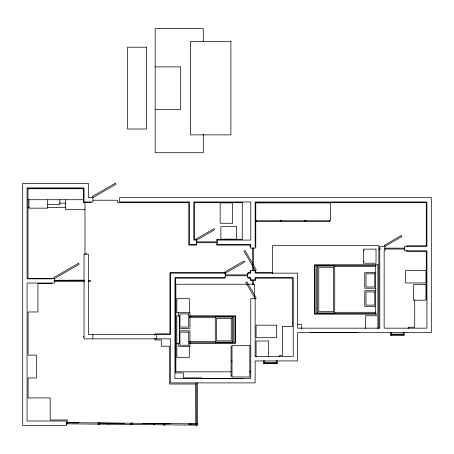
<?xml version="1.0" encoding="UTF-8"?>
<svg xmlns="http://www.w3.org/2000/svg" width="454" height="454" viewBox="0 0 454 454"><rect width="100%" height="100%" fill="white"/><g stroke="black" fill="none" stroke-linecap="round" stroke-linejoin="round"><path stroke-width="0.68" d="M66.278 423.837L66.295 422.589L196.724 423.883L196.713 425.131L66.278 423.809M255.142 270.453L256.226 269.829L245.086 250.534L244.002 251.158L255.142 270.453L255.142 273.143L297.625 273.143L297.625 328.168L379.777 328.168L379.777 246.409L384.879 246.409L401.972 236.54L401.342 235.456L384.254 245.325L384.879 246.409L384.879 250.784L384.152 250.784L384.152 328.168L426.925 328.168L426.925 250.784L404.616 250.784L404.616 246.409L426.925 246.409L426.925 201.979L255.142 201.979L255.142 248.173L250.773 248.173L250.773 244.462L217.358 244.462L217.358 240.087L250.773 240.087L250.773 201.979L193.801 201.979L193.801 240.087L196.724 240.087L214.594 229.775L213.97 228.691L196.1 239.003L196.724 240.087L196.724 244.462L189.426 244.462L189.426 201.979L119.578 201.979L119.578 197.603L431.3 197.603L431.3 332.544L297.625 332.544L297.625 360.93L255.142 360.93L255.142 382.898L170.568 382.898L170.568 338.86L84.041 338.86L84.041 254.183L88.417 254.183L88.417 334.484L170.568 334.484L170.568 273.143L225.428 273.143L244.655 262.043L244.031 260.959L224.804 272.06L225.428 273.143L225.428 277.519L174.943 277.519L174.943 378.522L250.773 378.522L250.773 298.579L255.142 298.579L256.226 297.955L246.925 281.843L245.841 282.467L255.142 298.579L255.142 356.458L293.256 356.458L293.256 277.519L255.142 277.519L255.142 279.976L250.773 279.976L250.773 277.519L247.634 277.519L247.634 273.143L250.773 273.143L250.773 270.453M84.274 280.243L54.117 280.419L84.387 280.43M155.172 66.869L180.669 66.869L180.669 109.363L155.172 109.363M28 188.773L83.411 188.773M28 199.72L83.411 199.72M93.178 200.231L117.535 200.231L117.535 202.615L188.796 202.615L188.796 245.098L196.474 245.098L196.474 242.714L216.694 242.714L216.694 245.098L250.137 245.098L250.137 247.135M91.089 202.615L83.411 202.615L83.411 188.416L28 188.416L28 278.83L52.011 278.83M59.536 203.159L65.728 203.159M47.301 204.413L59.86 204.413L59.86 199.652M28 207.546L29.408 207.546M47.693 207.546L65.28 207.546M84.977 209.419L65.478 209.419L65.478 199.783M280.039 220.434L281.452 220.434M304.702 220.434L306.109 220.434M385.003 248.156L404.82 248.156M380.429 249.03L379.34 249.03L379.34 248.156M384.504 249.03L404.843 249.03M363.506 250.682L364.136 250.682M85.795 253.746L86.669 253.746M363.506 261.635L364.136 261.635M375.861 265.391L315.019 265.391L315.019 313.566L375.861 313.566M317.681 266.64L316.273 266.64L316.273 312.312L317.681 312.312M334.547 266.64L376.026 266.64M272.769 272.508L255.778 272.508L255.778 270.471L250.137 270.471L250.137 272.508L248.094 272.508L248.094 273.7M376.02 272.582L364.761 272.582L364.761 288.228L376.02 288.228M225.473 274.891L247.39 274.891M225.473 275.765L247.39 275.765M54.117 280.237L84.274 280.237M88.604 280.43L90.539 280.43L90.539 281.31L88.604 281.31M54.122 281.31L84.387 281.31M52.011 283.302L37.915 283.302L37.915 311.977L28.097 311.977L28.097 355.141L36.36 355.141L36.36 377.989L28.097 377.989L28.097 397.92L50.161 397.92L50.161 419.99L67.47 419.99L67.47 422.788L78.758 422.901M376.02 290.73L364.761 290.73L364.761 306.365L376.02 306.365M334.547 312.312L376.026 312.312M189.573 315.825L235.626 315.825L235.626 343.349L189.573 343.349M189.375 316.449L235.002 316.449L235.002 342.725L189.375 342.725M189.278 317.704L215.395 317.704M232.334 317.704L233.748 317.704L233.748 341.476L232.334 341.476M179.398 328.338L189.954 328.338L189.954 312.692L176.822 312.692L176.822 298.613L189.329 298.613L189.329 312.692M179.398 330.841L189.954 330.841L189.954 346.476L178.694 346.476L178.694 343.076M310.201 332.481L357.741 332.481M391.416 334.161L403.231 334.161M390.48 334.887L404.168 334.887M189.278 341.476L215.395 341.476M176.822 343.349L179.319 343.349L179.319 315.825L176.822 315.825L176.822 357.429L189.329 357.429L189.329 346.164M231.994 346.618L231.058 346.618L231.058 361.009L231.994 361.009M231.994 361.628L231.058 361.628L231.058 376.02L231.994 376.02M264.489 362.496L276.299 362.496M263.547 363.223L277.241 363.223M231.052 371.815L175.874 371.815L175.874 284.221L254.393 284.221L254.393 299.021M249.445 371.815L250.858 371.815M201.661 378.585L243.145 378.585M66.029 422.43L67.067 422.43L67.067 423.996L66.029 423.996M195.935 423.724L197.501 423.724L197.501 425.29L195.935 425.29L195.89 384.016L169.45 384.016L169.45 346.203L161.284 346.203L161.284 339.978L154.962 339.978L154.962 338.258M196.094 424.507L197.342 424.507L197.342 382.796M99.925 423.111L124.623 423.355M142.97 423.537L170.488 423.809M188.836 423.991L195.89 424.064M143.555 423.792L144.974 423.809M188.926 424.24L191.049 424.263M107.399 423.809L109.528 423.832M153.475 424.269L154.893 424.28M297.54 324.309L301.337 324.451L301.564 328.52M426.295 299.243L426.295 251.414L406.949 251.414L406.949 250.222M414.723 299.946L414.723 327.243L408.208 327.243L408.208 328.582M406.949 246.965L406.949 245.773L426.295 245.773L426.295 202.615L255.778 202.615L255.778 247.135M404.168 332.328L404.168 335.126L390.48 335.126L390.48 332.328M403.231 332.379L403.231 335.126M391.416 332.379L391.416 335.126M378.835 328.265L378.835 245.676L272.479 245.676L272.479 273.688M377.898 328.424L377.898 315.751L365.391 315.751L365.391 328.424M375.39 264.761L375.39 314.185M329.672 220.752L329.672 221.688L305.695 221.688L305.695 220.752M305.065 220.752L305.065 221.688L281.083 221.688L281.083 220.752M280.459 220.752L280.459 221.688L256.47 221.688L256.47 220.752M279.301 356.918L279.301 355.63L282.513 355.63L282.513 326.369L292.62 326.369L292.62 278.149L255.778 278.149L255.778 280.192L253.394 280.192L253.394 284.448M277.241 360.663L277.241 363.467L263.547 363.467L263.547 360.663M276.299 360.714L276.299 363.467M268.592 356.64L268.592 341.005L256.079 341.005L256.079 356.64M264.489 360.714L264.489 363.467M253.394 247.844L253.394 265.522M253.394 266.935L253.394 270.471M252.52 247.844L252.52 270.471M252.52 284.448L252.52 280.192L250.137 280.192L250.137 278.149L248.094 278.149L248.094 276.957M224.764 273.7L224.764 272.508L169.932 272.508L169.932 333.855L154.962 333.855L154.962 335.046M224.764 276.957L224.764 278.149L175.573 278.149L175.573 372.933L183.348 372.933L183.348 377.893L201.531 377.893L201.531 379.084M203.267 41.382L203.267 28.619L155.172 28.619L155.172 152.714L203.267 152.714L203.267 134.276M196.094 382.796L196.122 424.507M178.694 312.692L178.694 316.092M156.358 334.484L156.358 338.86M92.894 334.484L92.894 338.86M84.977 202.615L84.972 254.127M83.604 336.238L83.604 337.112M47.704 199.856L47.704 208.165L28.937 208.165L28.937 199.856M22.7 187.882L22.7 425.381L66.352 425.381L66.352 421.011L27.075 421.011L27.075 283.058L54.321 283.058L54.321 278.682L53.697 277.598L78.553 263.246L79.178 264.33L54.321 278.682L27.075 278.682L27.075 187.882L84.041 187.882L84.041 201.979L92.894 201.979L92.894 197.603L92.27 196.52L115.378 183.178L116.003 184.262L92.894 197.603L88.417 197.603L88.417 183.41L22.7 183.41L22.7 187.882M230.882 41.371L190.51 41.371L190.51 134.861L230.882 134.861L230.882 41.371M146.665 47.21L127.54 47.21L127.54 129.021L146.665 129.021L146.665 47.21M242.266 202.615L194.431 202.615L194.431 239.457L196.474 239.457L196.474 241.84L216.694 241.84L216.694 239.457L242.266 239.457L242.266 202.615M232.647 202.921L220.139 202.921L220.139 223.254L232.647 223.254L232.647 202.921M330.608 202.921L255.534 202.921L255.534 220.752L330.608 220.752L330.608 202.921M236.551 226.642L220.905 226.642L220.905 239.144L236.551 239.144L236.551 226.642M376.02 249.121L363.506 249.121L363.506 263.201L376.02 263.201L376.02 249.121M377.898 264.761L314.395 264.761L314.395 314.185L377.898 314.185L377.898 264.761M334.729 266.01L317.522 266.01L317.522 312.937L334.729 312.937L334.729 266.01M333.474 267.264L318.776 267.264L318.776 311.688L333.474 311.688L333.474 267.264M425.983 270.436L405.649 270.436L405.649 282.95L425.983 282.95L425.983 270.436M374.771 273.836L366.015 273.836L366.015 286.973L374.771 286.973L374.771 273.836M425.983 284.55L413.475 284.55L413.475 300.196L425.983 300.196L425.983 284.55M374.771 291.979L366.015 291.979L366.015 305.116L374.771 305.116L374.771 291.979M188.705 313.941L179.949 313.941L179.949 327.084L188.705 327.084L188.705 313.941M232.499 317.068L215.292 317.068L215.292 342.1L232.499 342.1L232.499 317.068M231.245 318.322L216.547 318.322L216.547 340.846L231.245 340.846L231.245 318.322M276.412 325.183L256.079 325.183L256.079 337.697L276.412 337.697L276.412 325.183M188.705 332.09L179.949 332.09L179.949 345.227L188.705 345.227L188.705 332.09M249.836 345.681L231.994 345.681L231.994 376.968L249.836 376.968L249.836 345.681M99.676 422.753L98.115 422.753L98.115 424.32L99.676 424.32L99.676 422.753M132.284 423.077L130.724 423.077L130.724 424.643L132.284 424.643L132.284 423.077M164.893 423.4L163.327 423.4L163.327 424.967L164.893 424.967L164.893 423.4"/></g></svg>
